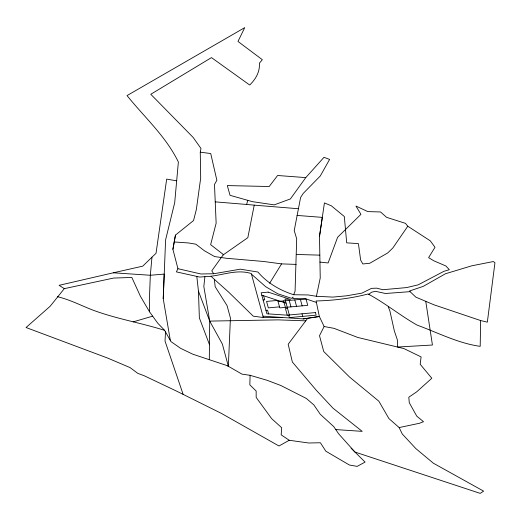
<?xml version="1.0" encoding="UTF-8"?>
<svg xmlns="http://www.w3.org/2000/svg" width="521" height="521" viewBox="0 0 521 521"><rect width="100%" height="100%" fill="white"/><g stroke="black" fill="none" stroke-linecap="round" stroke-linejoin="round"><path stroke-width="0.78" d="M209.305 359.685L209.716 321.099L203.828 286.504L204.909 276.677C220.526 276.384 235.739 268.575 251.311 273.564L263.339 317.536L282.584 317.497M170.334 340.487L163.229 298.696L165.606 239.868L174.698 202.669L178.371 162.011C166.03 136.528 144.538 117.349 127.033 95.584L244.74 27.626L237.973 41.433L262.33 59.694L259.399 63.204C260.038 71.859 255.674 79.225 249.702 85.027L211.48 57.603L150.777 94.275L193.128 137.414L200.976 148.459L200.266 152.171L200.689 178.052L196.365 209.435L193.558 220.539L175.447 235.108L172.907 249.292L177.928 268.686L200.898 273.987L213.669 273.746L240.35 269.175L257.941 272.034C267.28 283.059 280.018 290.392 293.688 294.736L295.075 291.141L296.69 238.807L294.222 230.588L300.597 197.492L303.229 193.421L320.265 176.007L329.611 159.406L323.997 157.322L305.768 177.609L290.399 198.944L274.228 204.87L252.483 201.673L230.028 195.31L227.306 185.587L269.207 186.511L277.608 175.499L305.768 177.609M480.623 320.552L487.343 322.154L494.95 262.701L493.322 261.555L471.805 265.801L445.501 273.74L423.228 286.374L409.395 291.031L415.849 297.139L433.921 304.792L480.623 320.552L480.199 346.341C458.122 343.3 437.979 332.73 417.204 325.15C400.499 315.726 385.625 303.443 368.79 294.345L368.106 293.974C351.167 298.422 333.59 300.539 316.091 300.969L319.347 316.488L324.134 326.524L319.503 335.687L323.717 351.499L349.545 377.048L378.845 401.19L388.913 418.571L399.145 427.572L402.277 434.006L415.901 448.646L433.374 463.215L483.631 491.14L480.212 493.374L354.957 452.046L338.643 433.798L333.766 426.64L320.259 414.267L313.896 404.96L306.394 398.474L280.812 385.481L267.13 380.31L250.106 375.309L242.005 374.143L227.28 365.67L192.77 354.182L180.618 348.341L170.96 341.6L164.643 330.347L157.681 323.118L149.553 311.825L140.377 296.202L131.833 277.459L113.585 278.064L64.304 288.654L50.172 306.244L26.05 327.52L107.645 358.07L130.042 367.585L137.818 373.375L144.174 375.732L176.717 391.193L221.34 413.368L278.976 445.996L289.233 440.271L308.81 443.006L320.389 442.752L325.885 451.232L349.389 465.006L357.132 466.386L365.084 462.094L351.108 448.229M250.106 375.309L249.833 384.83L256.156 391.024L256.182 397.419L271.63 418.63L281.705 427.741L281.164 434.846L289.233 440.271M163.229 298.696L164.206 274.092L150.322 275.257L113.304 272.802L59.127 285.319L64.304 288.654M227.28 365.67L228.354 366.289L222.356 344.029L209.716 321.099L198.449 291.154L196.808 276.417M228.354 366.289L230.419 317.999L227.071 305.619L215.193 286.758L214.333 279.328L211.044 276.293M165.509 331.884L165.033 341.105L183.177 394.501M176.573 180.8L166.681 179.12L156.026 253.31L151.969 257.179L150.322 275.257L149.345 300.877L149.553 311.825M316.41 296.293L320.233 277.98L319.503 236.378L324.427 202.916L331.278 205.769L344.309 216.508L346.699 242.851L358.415 243.613L360.643 260.116L362.85 263.965L369.78 263.255L387.676 252.978L392.86 247.95L407.78 226.218L430.268 240.819L435.002 247.273L428.607 257.628L433.726 260.754L445.904 265.984L449.336 269.709L443.892 271.324L418.181 284.844L406.64 287.579L382.909 289.722L376.65 288.152L371.486 288.367L361.913 293.128L346.608 295.811L332.906 297.094L316.41 296.293L308.178 294.958L293.688 294.736M319.503 236.378L322.317 217.374L297.035 215.427M172.907 249.292L175.447 235.108M298.22 208.719L254.222 205.144L247.833 237.674L223.183 254.899L211.773 270.816L213.669 273.746M215.238 201.868L246.602 204.46L247.801 200.344M177.928 268.686L176.391 271.89L199.719 277.061L204.909 276.677M269.637 283.274L281.568 263.88L296.156 264.407M335.765 429.578L362.206 431.362L332.997 408.177L316.286 390.255L292.353 362.01L288.185 344.251L307.664 318.311L319.347 316.488L303.131 318.904L262.962 316.149M151.969 257.179L142.728 266.159L113.304 272.802M368.79 294.345L371.532 292.222L375.459 291.311L385.494 293.492L410.053 291.656M223.183 254.899L223.529 254.665L210.64 244.655L216.143 223.183L214.483 184.454L216.873 180.305L210.725 153.539L200.266 152.171M133.155 321.88L152.673 316.162M399.145 427.572L419.516 423.26L423.514 421.704L416.78 416.175L409.272 402.707L408.816 397.23L416.78 391.766L431.818 378.253L420.18 364.257L421.105 356.924L403.97 348.595L357.745 337.445L334.072 328.354L324.134 326.524M303.131 318.904L307.664 318.311M263.125 299.985L264.733 299.835L263.613 295.759M278.025 301.438L305.977 298.891L316.397 302.44M279.51 306.856L268.335 307.878L266.563 301.425L277.745 300.402L279.797 307.891L307.742 305.345L305.977 298.891L292.893 298.5L293.023 297.061L291.734 298.37L277.869 293.811L265.73 286.745L251.48 274.183M265.951 310.314L267.56 310.164L268.582 313.902M287.52 308.341L285.443 308.536L287.266 315.185M209.716 321.099L278.266 319.874L305.827 320.845M296.293 254.45L319.764 255.14M174.229 241.978L188.361 242.942L195.831 244.186L204.479 250.809L214.574 256.56L226.459 258.286L263.476 261.464L281.568 263.88M246.602 204.46L254.222 205.144M319.953 262.096L328.126 262.962L337.608 237.283L360.936 214.339L355.973 206.049L367.793 211.604L380.525 211.962L386.602 217.342L405.488 223.353L407.78 226.218M263.339 317.536L253.258 316.169L228.667 292.131L214.333 279.328M164.643 330.347C140.976 322.864 116.333 318.832 93.005 310.145C81.165 305.599 69.944 299.66 57.505 296.703M261.803 295.16L286.101 303.15M388.23 306.765L389.923 311.024L394.332 330.9L397.347 339.835L397.666 347.032L432.43 345.019L425.761 301.34M209.527 344.772L199.367 317.921L198.449 291.154M300.389 299.399L302.154 305.853M302.037 313.805L302.74 316.384M294.795 299.907L296.566 306.361M289.207 300.415L290.972 306.876M283.619 300.93L285.384 307.383M268.146 292.118L261.145 292.756L266.902 313.785L289.435 315.329L284.98 299.041L290.438 299.445L268.146 292.118M315.452 312.58L288.621 315.023L289.331 317.608L316.156 315.159L315.452 312.58"/></g></svg>
